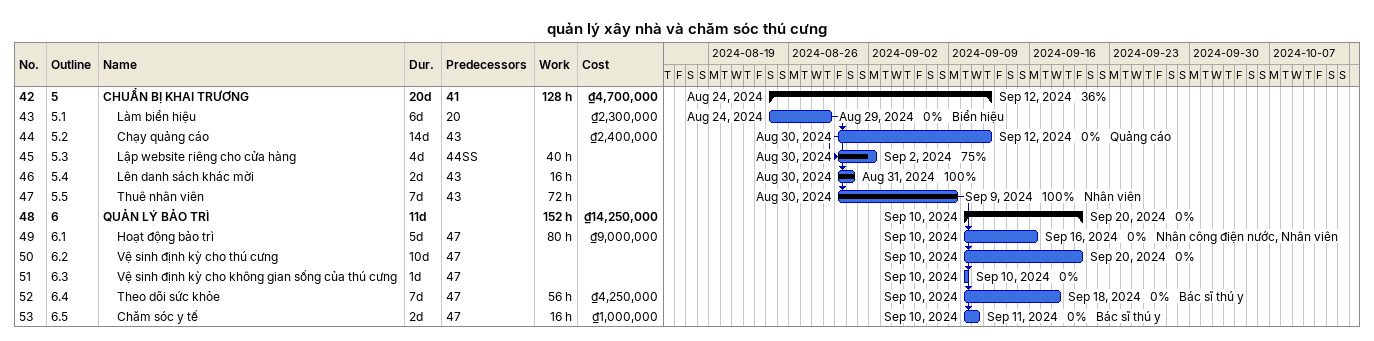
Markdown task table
quản lý xây nhà và chăm sóc thú cưng

| ID | WBS | Task | Duration | Start | Finish | Predecessors | Resources | % complete | Work (h) | Cost (₫) |
|---|---|---|---|---|---|---|---|---|---|---|
| 42 | 5 | **CHUẨN BỊ KHAI TRƯƠNG** | 20d | 2024-08-24 | 2024-09-12 | 41 |  | 36 | 128 | 4700000 |
| 43 | 5.1 | Làm biển hiệu | 6d | 2024-08-24 | 2024-08-29 | 20 | Biển hiệu | 0 |  | 2300000 |
| 44 | 5.2 | Chạy quảng cáo | 14d | 2024-08-30 | 2024-09-12 | 43 | Quảng cáo | 0 |  | 2400000 |
| 45 | 5.3 | Lập website riêng cho cửa hàng | 4d | 2024-08-30 | 2024-09-02 | 44SS |  | 75 | 40 |  |
| 46 | 5.4 | Lên danh sách khác mời | 2d | 2024-08-30 | 2024-08-31 | 43 |  | 100 | 16 |  |
| 47 | 5.5 | Thuê nhân viên | 7d | 2024-08-30 | 2024-09-09 | 43 | Nhân viên | 100 | 72 |  |
| 48 | 6 | **QUẢN LÝ BẢO TRÌ** | 11d | 2024-09-10 | 2024-09-20 |  |  | 0 | 152 | 14250000 |
| 49 | 6.1 | Hoạt động bảo trì | 5d | 2024-09-10 | 2024-09-16 | 47 | Nhân công điện nước, Nhân viên | 0 | 80 | 9000000 |
| 50 | 6.2 | Vệ sinh định kỳ cho thú cưng | 10d | 2024-09-10 | 2024-09-20 | 47 |  | 0 |  |  |
| 51 | 6.3 | Vệ sinh định kỳ cho không gian sống của thú cưng | 1d | 2024-09-10 | 2024-09-10 | 47 |  | 0 |  |  |
| 52 | 6.4 | Theo dõi sức khỏe | 7d | 2024-09-10 | 2024-09-18 | 47 | Bác sĩ thú y | 0 | 56 | 4250000 |
| 53 | 6.5 | Chăm sóc y tế | 2d | 2024-09-10 | 2024-09-11 | 47 | Bác sĩ thú y | 0 | 16 | 1000000 |
